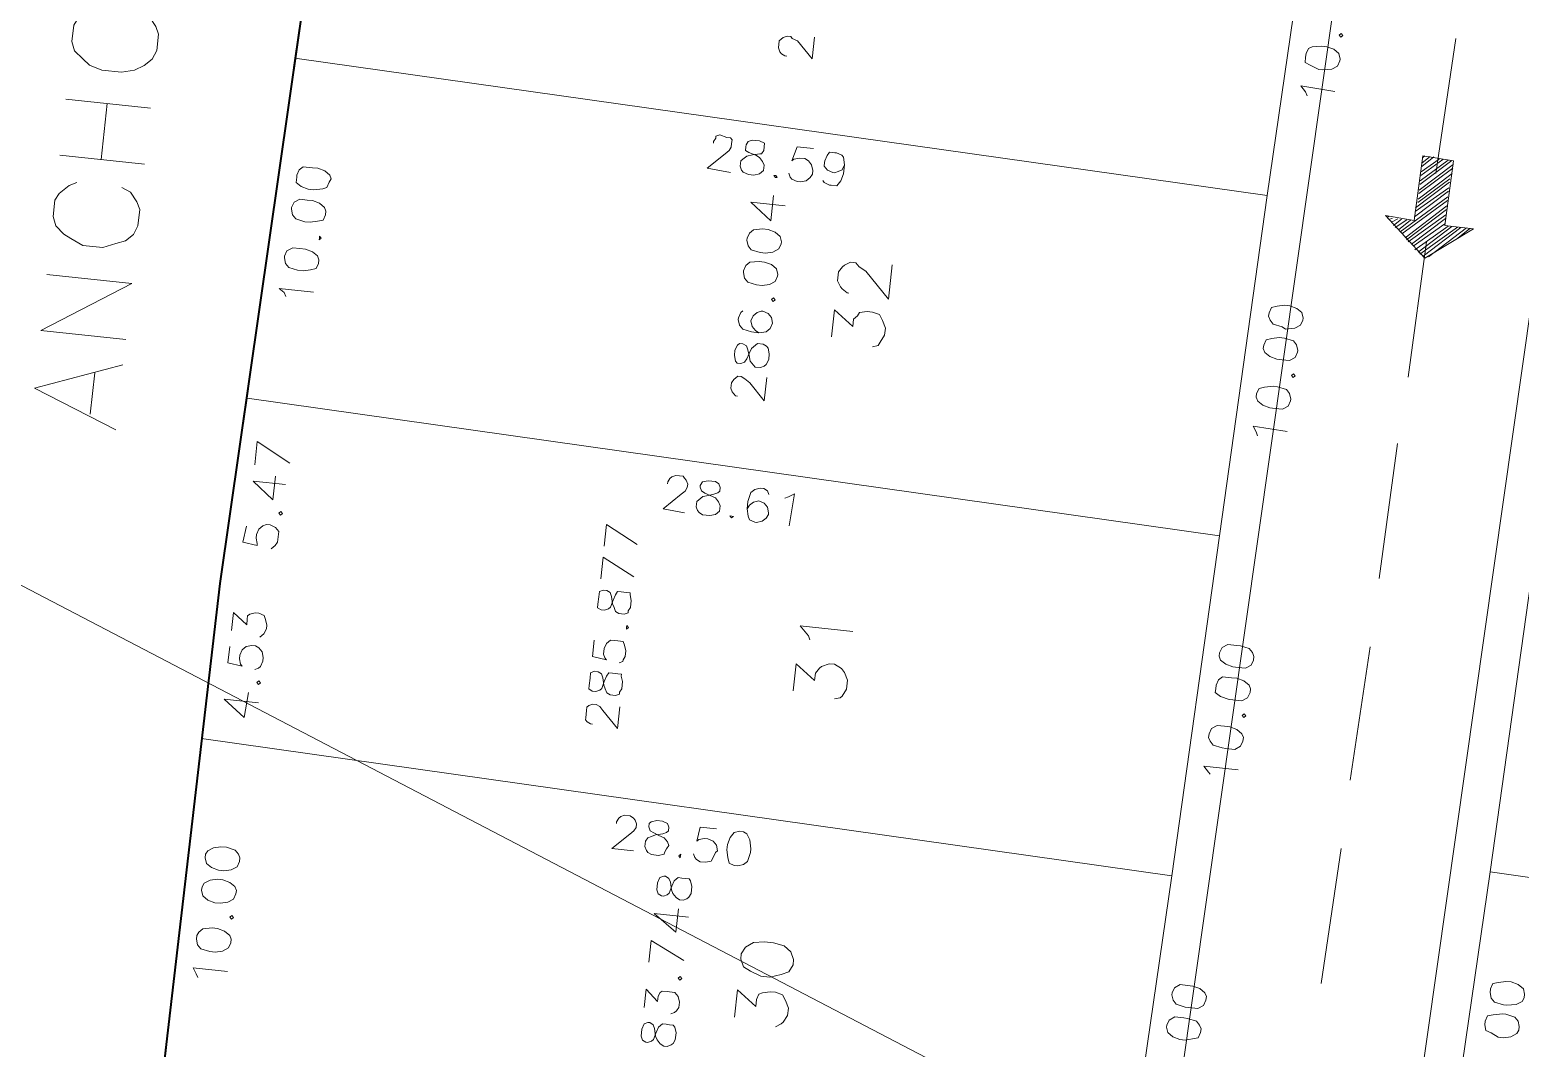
# Model space of a CAD drawing. Header units: metres. Extents: x -977055 to 805873, y -1033982 to 242021.
# Drawn here: x 2374.73 to 2418.34, y 766.97 to 796.78 of the extents above; entities that cross this region are included whole.
import ezdxf

# ---------------------------------------------------------------- set-up
doc = ezdxf.new("R2010")
doc.units = ezdxf.units.M
for name, color, linetype in [('PDF_acera', 7, 'Continuous'), ('PDF_areas por lote', 7, 'Continuous'), ('PDF_COTAS', 7, 'Continuous'), ('PDF_linea de centro', 7, 'Continuous'), ('PDF_LOTES', 7, 'Continuous'), ('PDF_No. lotes', 7, 'Continuous'), ('PDF_Poligono Ceres', 7, 'Continuous'), ('PDF_texto', 7, 'Continuous'), ('PDF_VIAS', 7, 'Continuous')]:
    doc.layers.add(name, color=color, linetype=linetype)

# ---------------------------------------------------------------- blocks, each defined once
blk = doc.blocks.new('CALLE')
at = {"layer": 'PDF_acera', "lineweight": 9}
blk.add_lwpolyline([(-252.9576, -89.201952), (-307.105344, -49.702464), (-306.046944, -17.865792), (-307.317024, -16.51104), (-314.76816, -16.257024), (-401.895648, -17.950464), (-475.348608, -28.280448), (-505.661184, -25.18992), (-527.252544, -16.595712), (-544.694976, -0.169344), (-560.697984, 15.706656), (-555.067296, 23.07312), (-538.30224, 6.435072), (-522.299232, -8.67888), (-503.417376, -16.172352), (-483.942816, -18.162144), (-475.517952, -19.008864), (-402.61536, -8.763552), (-314.725824, -7.070112), (-69.8544, -15.410304), (-68.457312, -14.097888), (-67.94928, 1.100736)], dxfattribs=at)
blk.add_lwpolyline([(-202.620096, -50.252832), (-201.265344, -48.982752), (-200.206944, -17.865792), (-201.477024, -16.468704), (-297.368064, -13.208832), (-298.722816, -14.478912), (-299.781216, -45.595872), (-298.511136, -46.950624)], close=True, dxfattribs=at)
at = {"layer": 'PDF_areas por lote', "lineweight": 9}
for points in [[(-224.677152, 4.614624), (-224.677152, 4.65696), (-224.634816, 4.741632), (-224.59248, 4.783968), (-224.550144, 4.783968), (-224.3808, 4.783968), (-224.296128, 4.783968), (-224.253792, 4.741632), (-224.211456, 4.65696), (-224.211456, 4.572288), (-224.253792, 4.487616), (-224.338464, 4.402944), (-224.719488, 4.02192), (-224.211456, 4.02192)], [(-222.729696, 4.783968), (-223.11072, 4.783968), (-223.153056, 4.44528), (-223.11072, 4.487616), (-223.026048, 4.529952), (-222.89904, 4.529952), (-222.772032, 4.487616), (-222.68736, 4.402944), (-222.68736, 4.318272), (-222.68736, 4.2336), (-222.68736, 4.106592), (-222.772032, 4.064256), (-222.89904, 4.02192), (-223.026048, 4.02192), (-223.11072, 4.064256), (-223.153056, 4.064256), (-223.195392, 4.148928)], [(-221.163264, 4.02192), (-220.78224, 4.783968), (-221.290272, 4.783968)], [(-220.401216, 4.02192), (-220.020192, 4.783968), (-220.528224, 4.783968)], [(-231.112224, 2.709504), (-230.688864, 2.709504), (-230.94288, 2.413152), (-230.815872, 2.413152), (-230.7312, 2.370816), (-230.688864, 2.32848), (-230.688864, 2.201472), (-230.688864, 2.159136), (-230.688864, 2.032128), (-230.773536, 1.947456), (-230.900544, 1.90512), (-231.027552, 1.90512), (-231.112224, 1.947456), (-231.15456, 1.989792), (-231.196896, 2.074464)], [(-229.926816, 1.90512), (-229.545792, 2.709504), (-230.053824, 2.709504)], [(-228.910752, 1.90512), (-228.910752, 2.709504), (-229.291776, 2.159136), (-228.741408, 2.159136)], [(-216.717984, 2.074464), (-216.717984, 2.1168), (-216.675648, 2.159136), (-216.633312, 2.201472), (-216.54864, 2.243808), (-216.421632, 2.243808), (-216.33696, 2.201472), (-216.294624, 2.159136), (-216.252288, 2.1168), (-216.252288, 2.032128), (-216.294624, 1.947456), (-216.379296, 1.820448), (-216.76032, 1.439424), (-216.209952, 1.439424)], [(-214.728192, 2.159136), (-214.770528, 2.201472), (-214.897536, 2.243808), (-214.939872, 2.243808), (-215.06688, 2.201472), (-215.151552, 2.1168), (-215.193888, 1.90512), (-215.193888, 1.735776), (-215.151552, 1.566432), (-215.06688, 1.48176), (-214.939872, 1.439424), (-214.812864, 1.48176), (-214.728192, 1.566432), (-214.685856, 1.69344), (-214.685856, 1.735776), (-214.728192, 1.820448), (-214.812864, 1.90512), (-214.939872, 1.947456), (-215.06688, 1.90512), (-215.151552, 1.820448), (-215.193888, 1.735776)], [(-212.188032, 1.439424), (-212.188032, 2.243808), (-212.569056, 1.735776), (-211.976352, 1.735776)], [(-208.71648, 1.778112), (-208.71648, 1.820448), (-208.674144, 1.90512), (-208.631808, 1.947456), (-208.547136, 1.989792), (-208.377792, 1.989792), (-208.335456, 1.947456), (-208.29312, 1.90512), (-208.250784, 1.820448), (-208.250784, 1.735776), (-208.29312, 1.69344), (-208.335456, 1.566432), (-208.71648, 1.185408), (-208.208448, 1.185408)]]:
    blk.add_lwpolyline(points, dxfattribs=at)
for points in [[(-223.788096, 4.783968), (-223.872768, 4.783968), (-223.915104, 4.699296), (-223.915104, 4.614624), (-223.872768, 4.529952), (-223.830432, 4.487616), (-223.661088, 4.44528), (-223.53408, 4.402944), (-223.449408, 4.360608), (-223.449408, 4.275936), (-223.449408, 4.148928), (-223.449408, 4.064256), (-223.491744, 4.064256), (-223.618752, 4.02192), (-223.788096, 4.02192), (-223.872768, 4.064256), (-223.915104, 4.064256), (-223.95744, 4.148928), (-223.95744, 4.275936), (-223.915104, 4.360608), (-223.830432, 4.402944), (-223.74576, 4.44528), (-223.576416, 4.487616), (-223.491744, 4.529952), (-223.449408, 4.614624), (-223.449408, 4.699296), (-223.491744, 4.783968), (-223.618752, 4.783968)], [(-221.882976, 4.783968), (-221.967648, 4.783968), (-222.009984, 4.699296), (-222.009984, 4.614624), (-221.967648, 4.529952), (-221.925312, 4.487616), (-221.755968, 4.44528), (-221.62896, 4.402944), (-221.544288, 4.360608), (-221.544288, 4.275936), (-221.544288, 4.148928), (-221.544288, 4.064256), (-221.586624, 4.064256), (-221.713632, 4.02192), (-221.882976, 4.02192), (-221.967648, 4.064256), (-222.009984, 4.064256), (-222.05232, 4.148928), (-222.05232, 4.275936), (-222.009984, 4.360608), (-221.925312, 4.402944), (-221.84064, 4.44528), (-221.671296, 4.487616), (-221.586624, 4.529952), (-221.544288, 4.614624), (-221.544288, 4.699296), (-221.586624, 4.783968), (-221.713632, 4.783968)], [(-222.348672, 4.064256), (-222.391008, 4.064256), (-222.348672, 4.02192), (-222.306336, 4.064256)], [(-231.7896, 2.709504), (-231.874272, 2.667168), (-231.916608, 2.582496), (-231.916608, 2.54016), (-231.874272, 2.455488), (-231.831936, 2.413152), (-231.662592, 2.370816), (-231.535584, 2.32848), (-231.450912, 2.243808), (-231.450912, 2.159136), (-231.450912, 2.074464), (-231.450912, 1.989792), (-231.493248, 1.947456), (-231.620256, 1.90512), (-231.7896, 1.90512), (-231.874272, 1.947456), (-231.916608, 1.989792), (-231.958944, 2.074464), (-231.958944, 2.159136), (-231.916608, 2.243808), (-231.831936, 2.32848), (-231.747264, 2.370816), (-231.57792, 2.413152), (-231.493248, 2.455488), (-231.450912, 2.54016), (-231.450912, 2.582496), (-231.493248, 2.667168), (-231.620256, 2.709504)], [(-228.360384, 2.709504), (-228.445056, 2.667168), (-228.487392, 2.582496), (-228.487392, 2.54016), (-228.445056, 2.455488), (-228.40272, 2.413152), (-228.233376, 2.370816), (-228.106368, 2.32848), (-228.021696, 2.243808), (-228.021696, 2.159136), (-228.021696, 2.074464), (-228.021696, 1.989792), (-228.064032, 1.947456), (-228.19104, 1.90512), (-228.360384, 1.90512), (-228.445056, 1.947456), (-228.487392, 1.989792), (-228.529728, 2.074464), (-228.529728, 2.159136), (-228.487392, 2.243808), (-228.40272, 2.32848), (-228.318048, 2.370816), (-228.148704, 2.413152), (-228.064032, 2.455488), (-228.021696, 2.54016), (-228.021696, 2.582496), (-228.064032, 2.667168), (-228.19104, 2.709504)], [(-215.786592, 2.243808), (-215.9136, 2.201472), (-215.955936, 2.159136), (-215.955936, 2.074464), (-215.9136, 1.989792), (-215.828928, 1.947456), (-215.70192, 1.90512), (-215.574912, 1.862784), (-215.49024, 1.778112), (-215.447904, 1.735776), (-215.447904, 1.608768), (-215.49024, 1.524096), (-215.532576, 1.48176), (-215.659584, 1.439424), (-215.786592, 1.439424), (-215.9136, 1.48176), (-215.955936, 1.524096), (-215.998272, 1.608768), (-215.998272, 1.735776), (-215.955936, 1.778112), (-215.871264, 1.862784), (-215.744256, 1.90512), (-215.617248, 1.947456), (-215.532576, 1.989792), (-215.49024, 2.074464), (-215.49024, 2.159136), (-215.532576, 2.201472), (-215.659584, 2.243808)], [(-213.839136, 2.243808), (-213.966144, 2.201472), (-214.050816, 2.1168), (-214.093152, 1.90512), (-214.093152, 1.778112), (-214.050816, 1.608768), (-213.966144, 1.48176), (-213.839136, 1.439424), (-213.7968, 1.439424), (-213.669792, 1.48176), (-213.58512, 1.608768), (-213.542784, 1.778112), (-213.542784, 1.90512), (-213.58512, 2.1168), (-213.669792, 2.201472), (-213.7968, 2.243808)], [(-213.077088, 2.243808), (-213.204096, 2.201472), (-213.288768, 2.1168), (-213.331104, 1.90512), (-213.331104, 1.778112), (-213.288768, 1.608768), (-213.204096, 1.48176), (-213.077088, 1.439424), (-213.034752, 1.439424), (-212.907744, 1.48176), (-212.823072, 1.608768), (-212.780736, 1.778112), (-212.780736, 1.90512), (-212.823072, 2.1168), (-212.907744, 2.201472), (-213.034752, 2.243808)], [(-230.350176, 1.989792), (-230.392512, 1.947456), (-230.350176, 1.90512), (-230.30784, 1.947456)], [(-214.389504, 1.524096), (-214.43184, 1.48176), (-214.389504, 1.439424), (-214.347168, 1.48176)]]:
    blk.add_lwpolyline(points, close=True, dxfattribs=at)
at = {"layer": 'PDF_COTAS', "lineweight": 9}
for points in [[(-231.535584, 13.12416), (-231.450912, 13.166496), (-231.323904, 13.251168), (-231.323904, 12.446784)], [(-225.01584, 12.404448), (-225.01584, 13.208832), (-225.396864, 12.7008), (-224.80416, 12.658464)], [(-223.788096, 13.208832), (-224.16912, 13.208832), (-224.211456, 12.870144), (-224.16912, 12.91248), (-224.042112, 12.954816), (-223.95744, 12.954816), (-223.830432, 12.91248), (-223.74576, 12.827808), (-223.703424, 12.7008), (-223.703424, 12.616128), (-223.74576, 12.531456), (-223.830432, 12.446784), (-223.95744, 12.404448), (-224.042112, 12.404448), (-224.16912, 12.446784), (-224.211456, 12.48912), (-224.253792, 12.573792)], [(-223.407072, 13.208832), (-222.983712, 13.208832), (-223.237728, 12.870144), (-223.11072, 12.870144), (-223.026048, 12.870144), (-222.983712, 12.827808), (-222.941376, 12.7008), (-222.941376, 12.616128), (-222.983712, 12.48912), (-223.068384, 12.446784), (-223.195392, 12.404448), (-223.280064, 12.404448), (-223.407072, 12.446784), (-223.449408, 12.48912), (-223.491744, 12.531456)], [(-220.951584, 13.12416), (-221.332608, 13.166496), (-221.374944, 12.827808), (-221.332608, 12.827808), (-221.2056, 12.870144), (-221.120928, 12.870144), (-220.99392, 12.827808), (-220.909248, 12.743136), (-220.866912, 12.658464), (-220.866912, 12.573792), (-220.909248, 12.446784), (-220.99392, 12.362112), (-221.120928, 12.362112), (-221.247936, 12.362112), (-221.332608, 12.404448), (-221.374944, 12.446784), (-221.41728, 12.48912)], [(-219.893184, 12.319776), (-219.893184, 13.081824), (-220.274208, 12.573792), (-219.72384, 12.573792)], [(-219.385152, 12.27744), (-218.961792, 13.081824), (-219.51216, 13.081824)], [(-215.532576, 12.785472), (-215.447904, 12.827808), (-215.363232, 12.954816), (-215.363232, 12.150432)], [(-224.296128, -9.821952), (-224.253792, -9.779616), (-224.126784, -9.652608), (-224.126784, -10.456992)], [(-216.33696, -10.075968), (-216.252288, -10.033632), (-216.12528, -9.94896), (-216.167616, -10.753344)], [(-208.335456, -10.37232), (-208.250784, -10.329984), (-208.123776, -10.202976), (-208.166112, -11.00736)]]:
    blk.add_lwpolyline(points, dxfattribs=at)
for points in [[(-230.646528, 13.251168), (-230.773536, 13.208832), (-230.858208, 13.12416), (-230.900544, 12.91248), (-230.900544, 12.785472), (-230.858208, 12.616128), (-230.773536, 12.48912), (-230.646528, 12.446784), (-230.561856, 12.446784), (-230.477184, 12.48912), (-230.392512, 12.616128), (-230.350176, 12.785472), (-230.350176, 12.91248), (-230.392512, 13.12416), (-230.477184, 13.208832), (-230.561856, 13.251168)], [(-229.503456, 13.251168), (-229.630464, 13.208832), (-229.715136, 13.081824), (-229.757472, 12.91248), (-229.757472, 12.785472), (-229.715136, 12.616128), (-229.630464, 12.48912), (-229.503456, 12.446784), (-229.418784, 12.446784), (-229.334112, 12.48912), (-229.24944, 12.616128), (-229.207104, 12.785472), (-229.207104, 12.91248), (-229.24944, 13.081824), (-229.334112, 13.208832), (-229.418784, 13.251168)], [(-228.741408, 13.251168), (-228.868416, 13.208832), (-228.953088, 13.081824), (-228.995424, 12.91248), (-228.995424, 12.785472), (-228.953088, 12.616128), (-228.868416, 12.48912), (-228.741408, 12.446784), (-228.656736, 12.446784), (-228.572064, 12.48912), (-228.487392, 12.573792), (-228.445056, 12.785472), (-228.445056, 12.91248), (-228.487392, 13.081824), (-228.572064, 13.208832), (-228.656736, 13.251168)], [(-214.64352, 12.91248), (-214.770528, 12.870144), (-214.8552, 12.785472), (-214.897536, 12.573792), (-214.897536, 12.446784), (-214.8552, 12.27744), (-214.812864, 12.150432), (-214.685856, 12.108096), (-214.601184, 12.108096), (-214.516512, 12.150432), (-214.43184, 12.27744), (-214.389504, 12.446784), (-214.389504, 12.573792), (-214.389504, 12.743136), (-214.474176, 12.870144), (-214.601184, 12.91248)], [(-213.500448, 12.870144), (-213.627456, 12.827808), (-213.712128, 12.743136), (-213.754464, 12.531456), (-213.754464, 12.404448), (-213.712128, 12.235104), (-213.669792, 12.108096), (-213.542784, 12.06576), (-213.458112, 12.06576), (-213.37344, 12.108096), (-213.288768, 12.235104), (-213.246432, 12.404448), (-213.246432, 12.531456), (-213.246432, 12.7008), (-213.331104, 12.827808), (-213.458112, 12.870144)], [(-230.053824, 12.531456), (-230.09616, 12.48912), (-230.053824, 12.446784), (-230.011488, 12.48912)], [(-212.7384, 12.827808), (-212.865408, 12.827808), (-212.95008, 12.7008), (-212.992416, 12.531456), (-212.992416, 12.404448), (-212.95008, 12.192768), (-212.907744, 12.108096), (-212.780736, 12.06576), (-212.696064, 12.023424), (-212.611392, 12.06576), (-212.52672, 12.192768), (-212.484384, 12.362112), (-212.484384, 12.48912), (-212.484384, 12.7008), (-212.569056, 12.785472), (-212.696064, 12.827808)], [(-224.550144, 12.48912), (-224.59248, 12.446784), (-224.550144, 12.404448), (-224.507808, 12.446784)], [(-220.57056, 12.404448), (-220.612896, 12.362112), (-220.57056, 12.319776), (-220.528224, 12.362112)], [(-214.093152, 12.150432), (-214.135488, 12.150432), (-214.093152, 12.108096), (-214.050816, 12.150432)], [(-227.513664, 3.344544), (-227.513664, 3.852576), (-227.13264, 3.471552), (-227.047968, 3.38688), (-226.963296, 3.344544), (-226.878624, 3.344544), (-226.793952, 3.38688), (-226.751616, 3.429216), (-226.70928, 3.513888), (-226.70928, 3.640896), (-226.751616, 3.725568), (-226.793952, 3.767904), (-226.878624, 3.81024), (-226.92096, 3.81024), (-226.878624, 3.81024), (-226.793952, 3.767904), (-226.751616, 3.725568), (-226.70928, 3.640896), (-226.70928, 3.513888), (-226.751616, 3.429216), (-226.793952, 3.38688), (-226.878624, 3.344544), (-226.963296, 3.344544), (-227.047968, 3.38688), (-227.13264, 3.471552), (-227.513664, 3.852576)], [(-219.554496, 3.005856), (-219.51216, 3.513888), (-219.131136, 3.132864), (-219.046464, 3.048192), (-218.961792, 3.005856), (-218.87712, 3.005856), (-218.792448, 3.048192), (-218.750112, 3.090528), (-218.707776, 3.132864), (-218.707776, 3.302208), (-218.750112, 3.38688), (-218.792448, 3.429216), (-218.87712, 3.471552), (-218.919456, 3.471552), (-218.87712, 3.471552), (-218.792448, 3.429216), (-218.750112, 3.38688), (-218.707776, 3.302208), (-218.707776, 3.132864), (-218.750112, 3.090528), (-218.792448, 3.048192), (-218.87712, 3.005856), (-218.961792, 3.005856), (-219.046464, 3.048192), (-219.131136, 3.132864), (-219.51216, 3.513888)], [(-211.552992, 2.794176), (-211.510656, 3.344544), (-211.129632, 2.96352), (-211.04496, 2.878848), (-210.960288, 2.836512), (-210.875616, 2.836512), (-210.790944, 2.836512), (-210.748608, 2.878848), (-210.748608, 2.96352), (-210.706272, 3.132864), (-210.748608, 3.217536), (-210.790944, 3.217536), (-210.875616, 3.259872), (-210.917952, 3.259872), (-210.875616, 3.259872), (-210.790944, 3.217536), (-210.748608, 3.217536), (-210.706272, 3.132864), (-210.748608, 2.96352), (-210.748608, 2.878848), (-210.790944, 2.836512), (-210.875616, 2.836512), (-210.960288, 2.836512), (-211.04496, 2.878848), (-211.129632, 2.96352), (-211.510656, 3.344544)], [(-226.751616, 2.878848), (-226.793952, 3.005856), (-226.836288, 3.048192), (-226.92096, 3.048192), (-227.005632, 3.005856), (-227.047968, 2.921184), (-227.090304, 2.794176), (-227.13264, 2.667168), (-227.217312, 2.582496), (-227.301984, 2.54016), (-227.386656, 2.582496), (-227.471328, 2.624832), (-227.513664, 2.624832), (-227.556, 2.75184), (-227.556, 2.921184), (-227.513664, 3.005856), (-227.471328, 3.048192), (-227.386656, 3.090528), (-227.259648, 3.090528), (-227.174976, 3.048192), (-227.13264, 2.96352), (-227.090304, 2.878848), (-227.047968, 2.709504), (-227.005632, 2.624832), (-226.963296, 2.582496), (-226.878624, 2.582496), (-226.793952, 2.624832), (-226.751616, 2.75184)], [(-226.751616, 2.878848), (-226.793952, 3.005856), (-226.836288, 3.048192), (-226.92096, 3.048192), (-227.005632, 3.005856), (-227.047968, 2.921184), (-227.090304, 2.794176), (-227.13264, 2.667168), (-227.217312, 2.582496), (-227.301984, 2.54016), (-227.386656, 2.582496), (-227.471328, 2.624832), (-227.513664, 2.624832), (-227.556, 2.75184), (-227.556, 2.921184), (-227.513664, 3.005856), (-227.471328, 3.048192), (-227.386656, 3.090528), (-227.259648, 3.090528), (-227.174976, 3.048192), (-227.13264, 2.96352), (-227.090304, 2.878848), (-227.047968, 2.709504), (-227.005632, 2.624832), (-226.963296, 2.582496), (-226.878624, 2.582496), (-226.793952, 2.624832), (-226.751616, 2.75184)], [(-218.750112, 2.54016), (-218.792448, 2.667168), (-218.87712, 2.709504), (-218.919456, 2.709504), (-219.004128, 2.667168), (-219.046464, 2.582496), (-219.0888, 2.455488), (-219.131136, 2.32848), (-219.215808, 2.243808), (-219.30048, 2.201472), (-219.427488, 2.201472), (-219.469824, 2.243808), (-219.51216, 2.286144), (-219.554496, 2.413152), (-219.554496, 2.582496), (-219.51216, 2.667168), (-219.469824, 2.709504), (-219.385152, 2.75184), (-219.258144, 2.75184), (-219.215808, 2.709504), (-219.131136, 2.624832), (-219.0888, 2.497824), (-219.046464, 2.370816), (-219.004128, 2.286144), (-218.961792, 2.243808), (-218.87712, 2.243808), (-218.792448, 2.286144), (-218.750112, 2.370816)], [(-218.750112, 2.54016), (-218.792448, 2.667168), (-218.87712, 2.709504), (-218.919456, 2.709504), (-219.004128, 2.667168), (-219.046464, 2.582496), (-219.0888, 2.455488), (-219.131136, 2.32848), (-219.215808, 2.243808), (-219.30048, 2.201472), (-219.427488, 2.201472), (-219.469824, 2.243808), (-219.51216, 2.286144), (-219.554496, 2.413152), (-219.554496, 2.582496), (-219.51216, 2.667168), (-219.469824, 2.709504), (-219.385152, 2.75184), (-219.258144, 2.75184), (-219.215808, 2.709504), (-219.131136, 2.624832), (-219.0888, 2.497824), (-219.046464, 2.370816), (-219.004128, 2.286144), (-218.961792, 2.243808), (-218.87712, 2.243808), (-218.792448, 2.286144), (-218.750112, 2.370816)], [(-210.748608, 2.370816), (-210.790944, 2.455488), (-210.875616, 2.497824), (-210.917952, 2.497824), (-211.002624, 2.497824), (-211.04496, 2.413152), (-211.087296, 2.243808), (-211.129632, 2.159136), (-211.214304, 2.074464), (-211.298976, 2.032128), (-211.425984, 2.032128), (-211.46832, 2.074464), (-211.510656, 2.1168), (-211.552992, 2.243808), (-211.552992, 2.370816), (-211.510656, 2.497824), (-211.46832, 2.54016), (-211.383648, 2.582496), (-211.25664, 2.582496), (-211.214304, 2.54016), (-211.129632, 2.455488), (-211.087296, 2.32848), (-211.04496, 2.159136), (-211.04496, 2.1168), (-210.960288, 2.074464), (-210.875616, 2.074464), (-210.790944, 2.074464), (-210.748608, 2.201472)], [(-210.748608, 2.370816), (-210.790944, 2.455488), (-210.875616, 2.497824), (-210.917952, 2.497824), (-211.002624, 2.497824), (-211.04496, 2.413152), (-211.087296, 2.243808), (-211.129632, 2.159136), (-211.214304, 2.074464), (-211.298976, 2.032128), (-211.425984, 2.032128), (-211.46832, 2.074464), (-211.510656, 2.1168), (-211.552992, 2.243808), (-211.552992, 2.370816), (-211.510656, 2.497824), (-211.46832, 2.54016), (-211.383648, 2.582496), (-211.25664, 2.582496), (-211.214304, 2.54016), (-211.129632, 2.455488), (-211.087296, 2.32848), (-211.04496, 2.159136), (-211.04496, 2.1168), (-210.960288, 2.074464), (-210.875616, 2.074464), (-210.790944, 2.074464), (-210.748608, 2.201472)], [(-227.471328, 2.243808), (-227.513664, 2.286144), (-227.556, 2.243808), (-227.513664, 2.243808)], [(-227.471328, 2.243808), (-227.513664, 2.286144), (-227.556, 2.243808), (-227.513664, 2.243808)], [(-227.428992, 1.947456), (-227.513664, 1.90512), (-227.556, 1.862784), (-227.598336, 1.778112), (-227.598336, 1.651104), (-227.556, 1.524096), (-227.471328, 1.48176), (-227.34432, 1.439424), (-227.301984, 1.397088), (-227.174976, 1.439424), (-227.090304, 1.524096), (-227.047968, 1.651104), (-227.047968, 1.735776), (-227.090304, 1.862784), (-227.13264, 1.90512), (-226.793952, 1.862784), (-226.793952, 1.48176), (-226.793952, 1.862784), (-227.13264, 1.90512), (-227.090304, 1.862784), (-227.047968, 1.735776), (-227.047968, 1.651104), (-227.090304, 1.524096), (-227.174976, 1.439424), (-227.301984, 1.397088), (-227.34432, 1.439424), (-227.471328, 1.48176), (-227.556, 1.524096), (-227.598336, 1.651104), (-227.598336, 1.778112), (-227.556, 1.862784), (-227.513664, 1.90512)], [(-219.51216, 1.90512), (-219.51216, 1.947456), (-219.554496, 1.90512), (-219.51216, 1.862784)], [(-219.51216, 1.90512), (-219.51216, 1.947456), (-219.554496, 1.90512), (-219.51216, 1.862784)], [(-211.510656, 1.735776), (-211.510656, 1.778112), (-211.552992, 1.735776), (-211.552992, 1.69344)], [(-211.510656, 1.735776), (-211.510656, 1.778112), (-211.552992, 1.735776), (-211.552992, 1.69344)], [(-219.30048, 1.566432), (-219.215808, 1.524096), (-219.131136, 1.439424), (-219.0888, 1.312416), (-219.131136, 1.185408), (-219.215808, 1.100736), (-219.342816, 1.0584), (-219.385152, 1.0584), (-219.469824, 1.100736), (-219.554496, 1.185408), (-219.596832, 1.312416), (-219.596832, 1.354752), (-219.554496, 1.48176), (-219.469824, 1.524096), (-219.30048, 1.566432), (-219.131136, 1.566432), (-218.919456, 1.524096), (-218.834784, 1.439424), (-218.792448, 1.312416), (-218.792448, 1.227744), (-218.834784, 1.143072), (-218.919456, 1.100736), (-218.834784, 1.143072), (-218.792448, 1.227744), (-218.792448, 1.312416), (-218.834784, 1.439424), (-218.919456, 1.524096), (-219.131136, 1.566432), (-219.30048, 1.566432), (-219.469824, 1.524096), (-219.554496, 1.48176), (-219.596832, 1.354752), (-219.596832, 1.312416), (-219.554496, 1.185408), (-219.469824, 1.100736), (-219.385152, 1.0584), (-219.342816, 1.0584), (-219.215808, 1.100736), (-219.131136, 1.185408), (-219.0888, 1.312416), (-219.131136, 1.439424), (-219.215808, 1.524096)], [(-211.425984, 1.439424), (-211.510656, 1.397088), (-211.552992, 1.354752), (-211.595328, 1.227744), (-211.595328, 1.143072), (-211.552992, 1.016064), (-211.46832, 0.931392), (-211.383648, 0.889056), (-211.298976, 0.889056), (-211.171968, 0.931392), (-211.087296, 1.016064), (-211.04496, 1.100736), (-211.04496, 1.227744), (-211.087296, 1.354752), (-211.129632, 1.397088), (-210.790944, 1.312416), (-210.790944, 0.931392), (-210.790944, 1.312416), (-211.129632, 1.397088), (-211.087296, 1.354752), (-211.04496, 1.227744), (-211.04496, 1.100736), (-211.087296, 1.016064), (-211.171968, 0.931392), (-211.298976, 0.889056), (-211.383648, 0.889056), (-211.46832, 0.931392), (-211.552992, 1.016064), (-211.595328, 1.143072), (-211.595328, 1.227744), (-211.552992, 1.354752), (-211.510656, 1.397088)], [(-226.793952, 0.931392), (-226.836288, 1.0584), (-226.963296, 1.143072), (-227.13264, 1.185408), (-227.259648, 1.185408), (-227.428992, 1.143072), (-227.556, 1.100736), (-227.598336, 0.973728), (-227.598336, 0.889056), (-227.556, 0.762048), (-227.471328, 0.677376), (-227.259648, 0.63504), (-227.174976, 0.63504), (-226.963296, 0.677376), (-226.836288, 0.762048), (-226.793952, 0.84672)], [(-226.793952, 0.931392), (-226.836288, 1.0584), (-226.963296, 1.143072), (-227.13264, 1.185408), (-227.259648, 1.185408), (-227.428992, 1.143072), (-227.556, 1.100736), (-227.598336, 0.973728), (-227.598336, 0.889056), (-227.556, 0.762048), (-227.471328, 0.677376), (-227.259648, 0.63504), (-227.174976, 0.63504), (-226.963296, 0.677376), (-226.836288, 0.762048), (-226.793952, 0.84672)], [(-219.596832, 0.550368), (-218.834784, 0.508032), (-218.919456, 0.63504), (-218.961792, 0.719712), (-218.919456, 0.63504), (-218.834784, 0.508032)], [(-211.510656, 0.63504), (-211.552992, 0.592704), (-211.595328, 0.465696), (-211.595328, 0.42336), (-211.595328, 0.296352), (-211.46832, 0.21168), (-211.298976, 0.169344), (-211.087296, 0.169344), (-210.917952, 0.21168), (-210.875616, 0.254016), (-210.83328, 0.381024), (-210.83328, 0.42336), (-210.83328, 0.550368), (-210.917952, 0.592704), (-211.04496, 0.63504), (-211.087296, 0.63504), (-211.171968, 0.63504), (-211.25664, 0.550368), (-211.298976, 0.42336), (-211.298976, 0.381024), (-211.25664, 0.296352), (-211.214304, 0.21168), (-211.087296, 0.169344), (-211.214304, 0.21168), (-211.25664, 0.296352), (-211.298976, 0.381024), (-211.298976, 0.42336), (-211.25664, 0.550368), (-211.171968, 0.63504), (-211.087296, 0.63504), (-211.04496, 0.63504), (-210.917952, 0.592704), (-210.83328, 0.550368), (-210.83328, 0.42336), (-210.83328, 0.381024), (-210.875616, 0.254016), (-210.917952, 0.21168), (-211.087296, 0.169344), (-211.298976, 0.169344), (-211.46832, 0.21168), (-211.595328, 0.296352), (-211.595328, 0.42336), (-211.595328, 0.465696), (-211.552992, 0.592704)], [(-230.265504, -9.440928), (-230.392512, -9.483264), (-230.477184, -9.610272), (-230.51952, -9.779616), (-230.51952, -9.906624), (-230.477184, -10.075968), (-230.434848, -10.202976), (-230.30784, -10.245312), (-230.223168, -10.245312), (-230.138496, -10.202976), (-230.053824, -10.118304), (-230.011488, -9.906624), (-230.011488, -9.821952), (-230.011488, -9.610272), (-230.09616, -9.483264), (-230.223168, -9.440928)], [(-229.503456, -9.483264), (-229.630464, -9.5256), (-229.715136, -9.610272), (-229.757472, -9.821952), (-229.757472, -9.906624), (-229.757472, -10.118304), (-229.6728, -10.245312), (-229.545792, -10.287648), (-229.46112, -10.287648), (-229.376448, -10.245312), (-229.291776, -10.118304), (-229.24944, -9.94896), (-229.24944, -9.821952), (-229.24944, -9.652608), (-229.334112, -9.5256), (-229.46112, -9.483264)], [(-223.449408, -9.694944), (-223.53408, -9.73728), (-223.618752, -9.821952), (-223.661088, -10.033632), (-223.661088, -10.118304), (-223.661088, -10.329984), (-223.576416, -10.456992), (-223.449408, -10.499328), (-223.364736, -10.499328), (-223.280064, -10.456992), (-223.195392, -10.329984), (-223.153056, -10.16064), (-223.153056, -10.033632), (-223.153056, -9.864288), (-223.237728, -9.73728), (-223.364736, -9.694944)], [(-222.306336, -9.73728), (-222.391008, -9.73728), (-222.47568, -9.864288), (-222.518016, -10.075968), (-222.518016, -10.16064), (-222.518016, -10.37232), (-222.433344, -10.499328), (-222.306336, -10.541664), (-222.221664, -10.541664), (-222.136992, -10.499328), (-222.05232, -10.37232), (-222.009984, -10.202976), (-222.009984, -10.075968), (-222.009984, -9.864288), (-222.094656, -9.779616), (-222.221664, -9.73728)], [(-221.544288, -9.73728), (-221.62896, -9.779616), (-221.713632, -9.906624), (-221.755968, -10.075968), (-221.755968, -10.202976), (-221.755968, -10.37232), (-221.671296, -10.499328), (-221.544288, -10.541664), (-221.459616, -10.541664), (-221.374944, -10.499328), (-221.290272, -10.414656), (-221.247936, -10.202976), (-221.247936, -10.118304), (-221.247936, -9.906624), (-221.332608, -9.779616), (-221.459616, -9.73728)], [(-215.447904, -9.94896), (-215.532576, -9.991296), (-215.617248, -10.118304), (-215.659584, -10.287648), (-215.659584, -10.414656), (-215.659584, -10.584), (-215.574912, -10.711008), (-215.447904, -10.753344), (-215.405568, -10.753344), (-215.27856, -10.711008), (-215.193888, -10.626336), (-215.151552, -10.414656), (-215.151552, -10.329984), (-215.193888, -10.118304), (-215.236224, -9.991296), (-215.363232, -9.94896)], [(-214.304832, -9.991296), (-214.389504, -10.033632), (-214.474176, -10.16064), (-214.516512, -10.329984), (-214.516512, -10.456992), (-214.516512, -10.626336), (-214.43184, -10.753344), (-214.304832, -10.79568), (-214.262496, -10.79568), (-214.135488, -10.753344), (-214.050816, -10.668672), (-214.00848, -10.456992), (-214.00848, -10.329984), (-214.050816, -10.16064), (-214.093152, -10.033632), (-214.22016, -9.991296)], [(-213.542784, -10.033632), (-213.627456, -10.075968), (-213.712128, -10.16064), (-213.754464, -10.37232), (-213.7968, -10.456992), (-213.754464, -10.668672), (-213.669792, -10.79568), (-213.542784, -10.838016), (-213.500448, -10.838016), (-213.37344, -10.79568), (-213.288768, -10.668672), (-213.246432, -10.499328), (-213.246432, -10.37232), (-213.288768, -10.202976), (-213.331104, -10.075968), (-213.458112, -10.033632)], [(-222.856704, -10.414656), (-222.89904, -10.456992), (-222.856704, -10.499328), (-222.814368, -10.456992)], [(-207.4464, -10.245312), (-207.573408, -10.245312), (-207.615744, -10.37232), (-207.700416, -10.584), (-207.700416, -10.668672), (-207.65808, -10.880352), (-207.573408, -11.00736), (-207.4464, -11.049696), (-207.404064, -11.049696), (-207.277056, -11.00736), (-207.192384, -10.880352), (-207.150048, -10.711008), (-207.150048, -10.584), (-207.192384, -10.37232), (-207.23472, -10.287648), (-207.361728, -10.245312)], [(-214.8552, -10.711008), (-214.897536, -10.753344), (-214.8552, -10.79568), (-214.812864, -10.753344)], [(-206.853696, -10.965024), (-206.896032, -11.00736), (-206.853696, -11.049696), (-206.81136, -11.00736)], [(-229.418784, -16.807392), (-229.545792, -16.849728), (-229.588128, -16.976736), (-229.6728, -17.14608), (-229.6728, -17.273088), (-229.630464, -17.442432), (-229.545792, -17.56944), (-229.46112, -17.611776), (-229.376448, -17.611776), (-229.24944, -17.56944), (-229.164768, -17.484768), (-229.122432, -17.273088), (-229.122432, -17.188416), (-229.164768, -16.976736), (-229.207104, -16.849728), (-229.334112, -16.807392)], [(-228.656736, -16.849728), (-228.783744, -16.892064), (-228.868416, -16.976736), (-228.910752, -17.188416), (-228.910752, -17.273088), (-228.868416, -17.484768), (-228.783744, -17.611776), (-228.699072, -17.654112), (-228.6144, -17.654112), (-228.487392, -17.611776), (-228.40272, -17.484768), (-228.360384, -17.315424), (-228.360384, -17.188416), (-228.40272, -17.019072), (-228.445056, -16.892064), (-228.572064, -16.849728)]]:
    blk.add_lwpolyline(points, close=True, dxfattribs=at)
at = {"layer": 'PDF_linea de centro', "lineweight": 9}
for points in [[(-225.693216, -13.039488), (-228.868416, -12.91248)], [(-220.951584, -13.208832), (-224.084448, -13.081824)], [(-216.167616, -13.33584), (-219.342816, -13.251168)], [(-211.425984, -13.505184), (-214.601184, -13.420512)], [(-206.642016, -13.674528), (-209.817216, -13.54752)]]:
    blk.add_lwpolyline(points, dxfattribs=at)
at = {"layer": 'PDF_LOTES', "lineweight": 20}
for points in [[(-219.046464, 16.384032), (-218.284416, 18.373824), (-217.522368, 16.384032)], [(-216.929664, 16.384032), (-216.929664, 18.373824), (-215.617248, 16.384032), (-215.617248, 18.373824)], [(-213.415776, 17.908128), (-213.500448, 18.077472), (-213.712128, 18.289152), (-213.881472, 18.373824), (-214.262496, 18.373824), (-214.474176, 18.289152), (-214.64352, 18.077472), (-214.728192, 17.908128), (-214.8552, 17.611776), (-214.8552, 17.14608), (-214.728192, 16.849728), (-214.64352, 16.638048), (-214.474176, 16.468704), (-214.262496, 16.384032), (-213.881472, 16.384032), (-213.712128, 16.468704), (-213.500448, 16.638048), (-213.415776, 16.849728)], [(-212.823072, 16.384032), (-212.823072, 18.373824)], [(-211.510656, 18.373824), (-211.510656, 16.384032)], [(-212.823072, 17.400096), (-211.510656, 17.400096)], [(-218.750112, 17.019072), (-217.776384, 17.019072)]]:
    blk.add_lwpolyline(points, dxfattribs=at)
for points in [[(-210.155904, 18.373824), (-210.367584, 18.289152), (-210.536928, 18.077472), (-210.663936, 17.908128), (-210.748608, 17.611776), (-210.748608, 17.14608), (-210.663936, 16.849728), (-210.536928, 16.638048), (-210.367584, 16.468704), (-210.155904, 16.384032), (-209.77488, 16.384032), (-209.605536, 16.468704), (-209.393856, 16.638048), (-209.309184, 16.849728), (-209.224512, 17.14608), (-209.224512, 17.611776), (-209.309184, 17.908128), (-209.393856, 18.077472), (-209.605536, 18.289152), (-209.77488, 18.373824)], [(-233.991072, 13.674528), (-225.989568, 13.632192), (-226.751616, -9.186912), (-234.75312, -8.89056)], [(-225.989568, 13.632192), (-222.348672, 13.589856), (-217.988064, 13.420512), (-218.750112, -9.440928), (-226.751616, -9.186912)], [(-217.988064, 13.420512), (-209.98656, 13.166496), (-210.748608, -9.694944), (-218.750112, -9.440928)], [(-209.98656, 13.166496), (-201.985056, 12.870144), (-202.747104, -9.991296), (-210.748608, -9.694944)], [(-234.414432, -32.260032), (-226.412928, -32.514048), (-225.86256, -16.553376), (-233.864064, -16.257024)], [(-226.412928, -32.514048), (-218.411424, -32.8104), (-217.861056, -16.807392), (-225.86256, -16.553376)]]:
    blk.add_lwpolyline(points, close=True, dxfattribs=at)
at = {"layer": 'PDF_No. lotes', "lineweight": 20}
for points in [[(-231.112224, 0.592704), (-230.477184, 0.592704), (-230.815872, 0.127008), (-230.646528, 0.127008), (-230.51952, 0.084672), (-230.477184, 0), (-230.434848, -0.169344), (-230.434848, -0.296352), (-230.477184, -0.465696), (-230.604192, -0.550368), (-230.773536, -0.63504), (-230.94288, -0.63504), (-231.112224, -0.550368), (-231.15456, -0.508032), (-231.239232, -0.381024)], [(-223.407072, 0.042336), (-222.772032, 0.042336), (-223.11072, -0.42336), (-222.941376, -0.42336), (-222.814368, -0.508032), (-222.772032, -0.550368), (-222.68736, -0.719712), (-222.68736, -0.84672), (-222.772032, -1.016064), (-222.856704, -1.100736), (-223.026048, -1.185408), (-223.237728, -1.185408), (-223.407072, -1.100736), (-223.449408, -1.0584), (-223.491744, -0.931392)], [(-222.179328, -0.21168), (-222.094656, -0.169344), (-221.882976, 0.042336), (-221.882976, -1.185408)], [(-215.109216, 0.042336), (-214.474176, 0.042336), (-214.812864, -0.42336), (-214.64352, -0.42336), (-214.558848, -0.508032), (-214.474176, -0.550368), (-214.43184, -0.719712), (-214.43184, -0.84672), (-214.474176, -1.016064), (-214.601184, -1.100736), (-214.770528, -1.185408), (-214.939872, -1.185408), (-215.109216, -1.100736), (-215.193888, -1.0584), (-215.236224, -0.931392)], [(-214.050816, -0.254016), (-214.050816, -0.21168), (-213.966144, -0.084672), (-213.923808, -0.042336), (-213.7968, 0.042336), (-213.58512, 0.042336), (-213.458112, -0.042336), (-213.415776, -0.084672), (-213.331104, -0.21168), (-213.331104, -0.338688), (-213.415776, -0.42336), (-213.500448, -0.592704), (-214.093152, -1.185408), (-213.288768, -1.185408)]]:
    blk.add_lwpolyline(points, dxfattribs=at)
blk.add_lwpolyline([(-229.757472, 0.592704), (-229.926816, 0.508032), (-230.011488, 0.338688), (-230.09616, 0.084672), (-230.09616, -0.127008), (-230.011488, -0.381024), (-229.926816, -0.550368), (-229.757472, -0.63504), (-229.630464, -0.63504), (-229.46112, -0.550368), (-229.334112, -0.381024), (-229.291776, -0.127008), (-229.291776, 0.084672), (-229.334112, 0.338688), (-229.46112, 0.508032), (-229.630464, 0.592704)], close=True, dxfattribs=at)
at = {"layer": 'PDF_Poligono Ceres', "lineweight": 40}
blk.add_lwpolyline([(-353.590272, 10.329984), (-329.628096, 10.118304), (-320.144832, 10.753344), (-303.591456, 11.896416), (-286.784064, 12.658464), (-259.435008, 13.462848), (-242.034912, 13.7592), (-222.348672, 13.589856), (-194.914944, 12.616128), (-163.035936, 9.440928)], dxfattribs=at)
at = {"layer": 'PDF_texto', "lineweight": 9}
blk.add_lwpolyline([(-233.610048, -9.144576), (-221.078592, 22.819104), (-213.712128, 22.819104)], dxfattribs=at)
at = {"layer": 'PDF_VIAS', "lineweight": 20}
blk.add_lwpolyline([(-210.917952, -12.48912), (-210.960288, -13.166496), (-209.436192, -13.208832), (-209.478528, -13.928544), (-211.002624, -13.886208), (-211.002624, -14.563584), (-211.807008, -13.505184)], close=True, dxfattribs=at)
at = {"layer": 'PDF_VIAS', "lineweight": 9}
for points in [[(-210.960288, -13.081824), (-211.214304, -12.827808)], [(-210.960288, -12.997152), (-211.171968, -12.743136)], [(-210.960288, -12.870144), (-211.129632, -12.7008)], [(-210.960288, -12.785472), (-211.04496, -12.658464)], [(-210.960288, -12.658464), (-211.002624, -12.573792)], [(-210.917952, -12.573792), (-210.960288, -12.531456)], [(-210.83328, -13.886208), (-211.510656, -13.166496)], [(-210.748608, -13.886208), (-211.46832, -13.081824)], [(-210.6216, -13.886208), (-211.425984, -13.039488)], [(-210.536928, -13.886208), (-211.383648, -12.997152)], [(-210.40992, -13.886208), (-211.298976, -12.91248)], [(-210.325248, -13.886208), (-211.25664, -12.870144)], [(-210.19824, -13.886208), (-210.875616, -13.166496)], [(-210.113568, -13.886208), (-210.748608, -13.166496)], [(-209.98656, -13.886208), (-210.663936, -13.166496)], [(-211.002624, -14.267232), (-211.764672, -13.462848)], [(-211.002624, -14.18256), (-211.722336, -13.378176)], [(-211.002624, -14.055552), (-211.68, -13.33584)], [(-211.002624, -13.97088), (-211.637664, -13.251168)], [(-210.960288, -13.886208), (-211.552992, -13.208832)], [(-209.901888, -13.886208), (-210.536928, -13.208832)], [(-209.77488, -13.928544), (-210.452256, -13.208832)], [(-209.647872, -13.928544), (-210.325248, -13.208832)], [(-209.5632, -13.928544), (-210.240576, -13.208832)], [(-209.478528, -13.886208), (-210.113568, -13.208832)], [(-209.478528, -13.801536), (-210.028896, -13.208832)], [(-209.478528, -13.674528), (-209.901888, -13.208832)], [(-209.478528, -13.589856), (-209.817216, -13.208832)], [(-209.436192, -13.462848), (-209.690208, -13.208832)], [(-209.436192, -13.378176), (-209.605536, -13.208832)], [(-209.436192, -13.251168), (-209.478528, -13.208832)], [(-211.002624, -14.39424), (-211.764672, -13.589856)], [(-211.002624, -14.478912), (-211.25664, -14.224896)]]:
    blk.add_lwpolyline(points, dxfattribs=at)

msp = doc.modelspace()

# ---------------------------------------------------------------- block references
at = {"xscale": 1.255773352820658, "yscale": 1.255773352820658, "zscale": 1.255773352820658, "rotation": 83.85573648860341}
msp.add_blockref('CALLE', (2427.15058, 1056.36283, 1015.371), dxfattribs=at)

doc.saveas('drawing.dxf')
